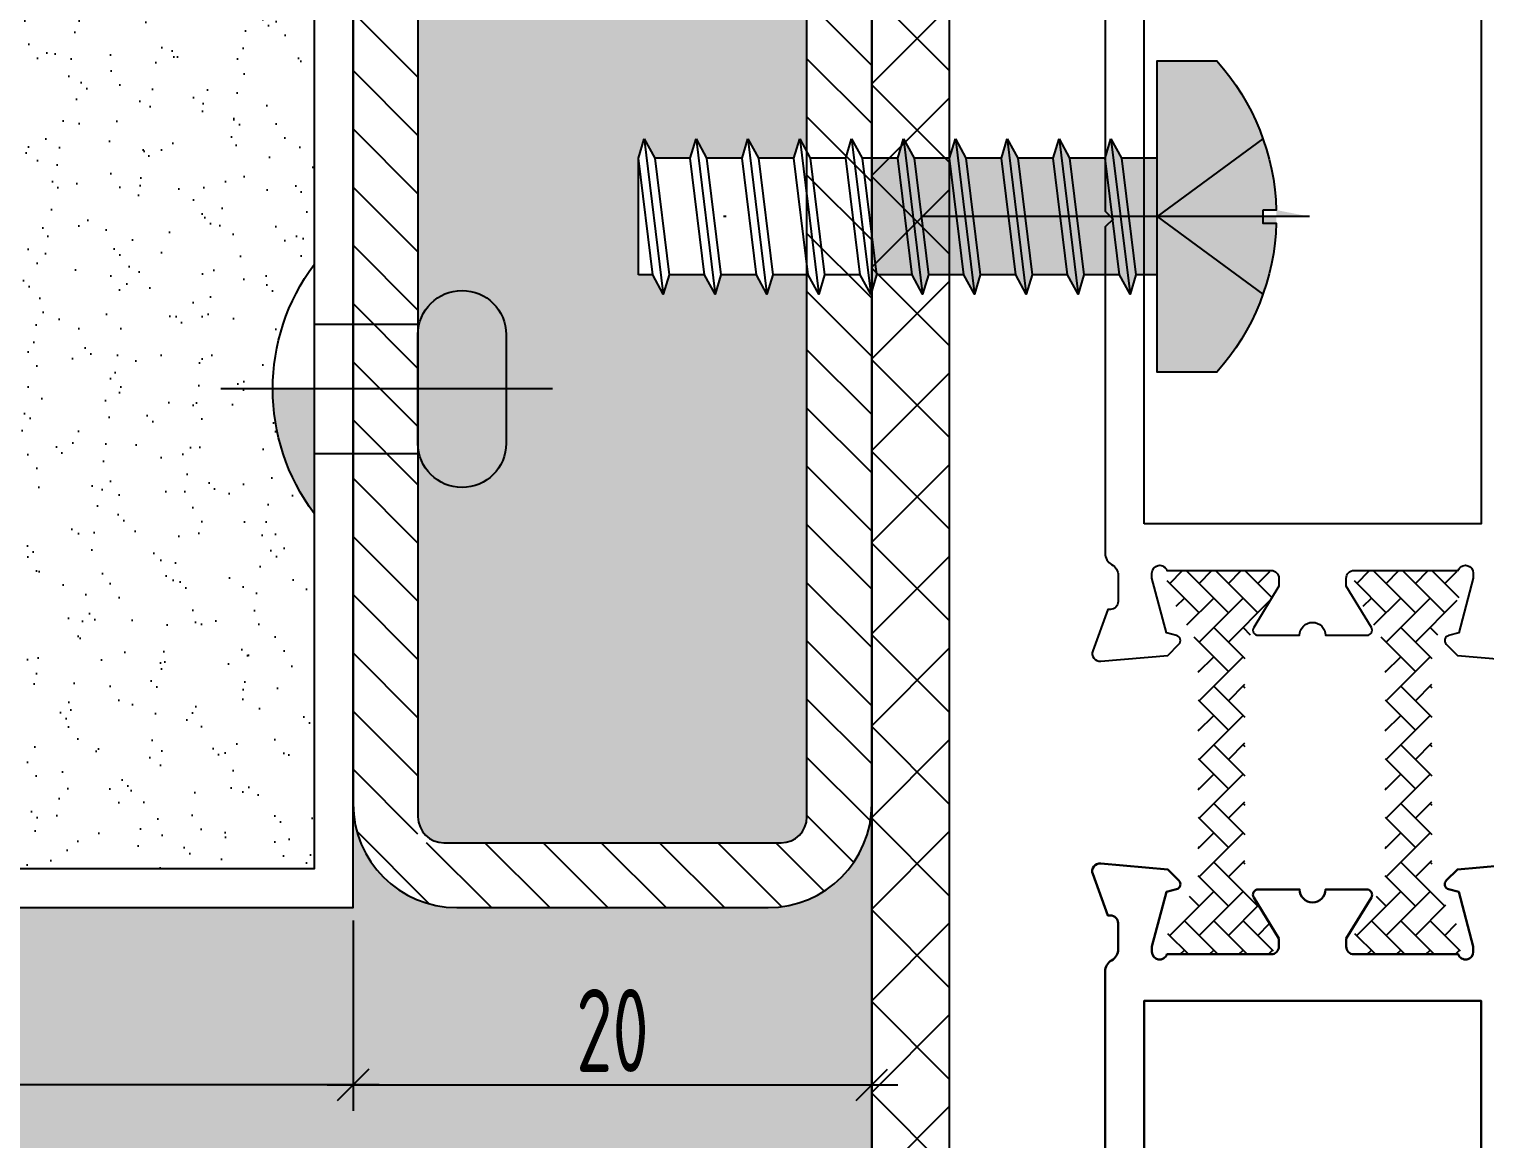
# Model space of a CAD drawing. Header units: millimetres. Extents: x 161920 to 181521, y -136232 to -127655.
# Drawn here: x 162511.3 to 162567.4, y -132840.7 to -132797.9 of the extents above; entities that cross this region are included whole.
import ezdxf
from ezdxf.enums import TextEntityAlignment as Align

# ---------------------------------------------------------------- set-up
doc = ezdxf.new("R2010")
doc.units = ezdxf.units.MM
doc.header["$LTSCALE"] = 10
doc.header["$PDMODE"] = 3
for name, pattern in [('CENTER', [50.800000000000004, 31.75, -6.35, 6.35, -6.35]), ('DASHDOT', [1, 0.5, -0.25, 0, -0.25]), ('DASHED', [19.049999999999997, 12.7, -6.35])]:
    doc.linetypes.add(name, pattern=pattern)
for name, color, linetype in [('0BZ', 8, 'Continuous'), ('0ZX', 1, 'CENTER'), ('2PJ', 4, 'Continuous'), ('2TC', 8, 'Continuous'), ('2ZC', 3, 'Continuous'), ('填充层', 8, 'Continuous'), ('文字', 2, 'Continuous'), ('标注层', 6, 'Continuous'), ('钢材', 46, 'Continuous')]:
    doc.layers.add(name, color=color, linetype=linetype)
doc.styles.add('kld-T', font='ros1.shx', dxfattribs={"width": 0.75, "bigfont": 'hztxt.shx'})
doc.dimstyles.new('kld-t-1', dxfattribs={"dimtxt": 3.2, "dimasz": 1.2, "dimexe": 1, "dimexo": 0.5, "dimgap": 0.5, "dimtad": 1, "dimtoh": 1, "dimdec": 0, "dimzin": 9, "dimdsep": 46, "dimtxsty": 'kld-T', "dimblk": 'OBLIQUE', "dimcen": 2.5, "dimdle": 1, "dimclrd": 256, "dimclre": 256, "dimclrt": 100, "dimadec": 0, "dimazin": 2, "dimtfac": 1, "dimtdec": 0, "dimtix": 1, "dimtmove": 2, "dimatfit": 3, "dimfxl": 0, "dimarcsym": 0})

# ---------------------------------------------------------------- blocks, each defined once
blk = doc.blocks.new('平开窗-BK1')
at = {"layer": '2TC'}
h = blk.add_hatch(dxfattribs=at)
h.set_pattern_fill('AR-HBONE', color=256, scale=0.2, angle=-90.00000000000001, style=0)
h.set_pattern_definition([(45.00000000000001, (284.4403359887656, 568.1997147928341), (1.131370849898476, 2.966472954665309e-16), [2.4, -0.8]), (315, (285.0060214137193, 568.7654002177878), (1.131370849898476, 2.966472954665309e-16), [2.4, -0.8])])
h.paths.add_polyline_path([(8.411152991466224, 40.97720994561678), (8.978697980754077, 39.99419418111211), (9.422576987650245, 39.22537072090199, -0.1314389319920694), (9.582842980744317, 38.62624379288172), (9.582842980744317, 30.1621436366695, -0.1314392328727509), (9.422576245386153, 29.56301535357488), (8.978697980754077, 28.79419418115867), (8.411152818705887, 27.81117711839033, 0.132076207753342), (8.382842980790883, 27.70587428560248), (8.382842980790883, 27.39419418125181, 0.4142135623733031), (8.782842980697751, 26.99419418111211), (12.18284298083745, 26.99419418111211, 0.4142135623725955), (12.58284298074432, 27.39419418125181), (12.58284298074432, 27.76214122277452), (12.55488199437968, 27.81057115778094, 0.0008275894133876069), (12.55453440826386, 27.81117319565965), (11.98698798078112, 28.79419418115867), (11.54311200184748, 29.563009659003, -0.1314401784763497), (11.38284298079088, 30.16214202408446), (11.38284298079088, 38.62624540546676, -0.1314398789667355), (11.54311126284301, 39.22537642106181), (11.98698798078112, 39.99419418111211), (12.55453427741304, 40.97721394075779, 0.1320735268296321), (12.58284298074432, 41.08251476631267), (12.58284298074432, 41.39419418125181, 0.4142135623730535), (12.18284298083745, 41.79419418115867), (8.782842980697751, 41.79419418115867, 0.4142135623732616), (8.382842980790883, 41.39419418125181), (8.382842980790883, 41.02624427288538), (8.410802971804515, 40.97781619679881, 0.0008333789762423857)])
h = blk.add_hatch(dxfattribs=at)
h.set_pattern_fill('AR-HBONE', color=256, scale=0.2, angle=-90.00000000000001, style=0)
h.set_pattern_definition([(45.00000000000001, (291.6524932764005, 568.1997147928341), (1.131370849898476, 2.966472954665309e-16), [2.4, -0.8]), (315, (292.2181787013542, 568.7654002177878), (1.131370849898476, 2.966472954665309e-16), [2.4, -0.8])])
h.paths.add_polyline_path([(15.62331027910113, 40.97720994561678), (16.19085526838899, 39.99419418111211), (16.63473427505232, 39.22537072090199, -0.1314389319920694), (16.79500026837923, 38.62624379288172), (16.79500026837923, 30.1621436366695, -0.1314392328727509), (16.63473353278823, 29.56301535357488), (16.19085526838899, 28.79419418115867), (15.6233101063408, 27.81117711839033, 0.132076207753342), (15.59500026842579, 27.70587428560248), (15.59500026842579, 27.39419418125181, 0.4142135623733031), (15.99500026833266, 26.99419418111211), (19.39500026823953, 26.99419418111211, 0.4142135623725955), (19.79500026837923, 27.39419418125181), (19.79500026837923, 27.76214122277452), (19.76703928178176, 27.81057115778094, 0.0008275894133876069), (19.76669169566594, 27.81117319565965), (19.19914526841603, 28.79419418115867), (18.75526928948238, 29.563009659003, -0.1314401784763497), (18.59500026842579, 30.16214202408446), (18.59500026842579, 38.62624540546676, -0.1314398789667355), (18.75526855047792, 39.22537642106181), (19.19914526841603, 39.99419418111211), (19.76669156504795, 40.97721394075779, 0.1320735268296321), (19.79500026837923, 41.08251476631267), (19.79500026837923, 41.39419418125181, 0.4142135623730535), (19.39500026823953, 41.79419418115867), (15.99500026833266, 41.79419418115867, 0.4142135623732616), (15.59500026842579, 41.39419418125181), (15.59500026842579, 41.02624427288538), (15.62296025943942, 40.97781619679881, 0.0008333790536643452)])
at = {"layer": '2ZC', "lineweight": 30}
blk.add_lwpolyline([(41.30486931605265, 52.29351594106993), (40.90486931614578, 52.29351594106993, 0.4142135623730948), (40.60486931609921, 51.99351594125619), (40.60486931609921, 51.59351594111649, 0.4142135623731227), (40.90486931614578, 51.29351594106993), (41.60486931609921, 51.29351594106993), (42.07488281908445, 50.89441594126401), (43.36686931597069, 50.89441594126401), (43.82886931602843, 51.59441594121745, 0.5747035855752572), (43.65486931614578, 51.89441594126401), (42.60486931609921, 51.89441594126401), (42.60486931609921, 53.49441594112432), (47.60486931609921, 53.49441594112432), (47.60486931609921, 51.89441594126401), (46.55486931605265, 51.89441594126401, 0.5773502692381147), (46.38166423537768, 51.59441594121745), (46.84386931592599, 50.89441594126401), (48.50486931600608, 50.89441594126401, 0.414213562373095), (49.00486931600608, 51.39441594126401), (49.00486931600608, 54.49441594112432, 0.414213562373095), (48.50486931600608, 54.99441594112432), (21.90485769230872, 54.99441594112432), (-3.068381920456886e-05, 54.99441594112432), (-3.068381920456886e-05, 50.74441594112432, 0.9999999999999999), (1.499969316180795, 50.74441594112432), (1.499969316180795, 53.49441053689225), (5.999969316180795, 53.49441053689225), (5.999969316180795, 42.46027368766954, 0.2679491924311503), (6.249969316180795, 42.02726098586572, -0.267949192431141), (6.499969316180795, 41.5942482840619), (6.499969316180795, 40.5942482840619, -0.414213562373081), (6.199969316134229, 40.29424828401534), (6.099969316041097, 40.29424828401534), (5.51856546336785, 38.69685432704864, 0.5486187866266737), (5.826619972474873, 38.29538987454725), (8.409967216895893, 38.52140347234672), (8.841390672372654, 38.95282692782348, 0.5773502691896827), (8.751733125187457, 39.28743344912073), (8.363402698654681, 39.39148627332179), (7.799969315994531, 41.49424828396877), (7.799969315994531, 41.69424828392221, -0.8430389971008876), (8.382812028517947, 41.79424828401534), (12.39996931608766, 41.79424828401534, -0.4142135623730953), (12.69996931613423, 41.49424828396877), (12.69996931613423, 41.18872873851797), (11.72925915662199, 39.59845021035289, 0.5855240683198423), (11.89996931608766, 39.29424828401534), (13.49749999982305, 39.29424828401534, -0.9999999999999715), (14.49749999982305, 39.29424828401534), (16.09503068379126, 39.29424828401534, 0.5855240683198423), (16.26574084325694, 39.59845021035289), (15.2950306837447, 41.18872873851797), (15.2950306837447, 41.49424828396877, -0.4142135623730951), (15.59503068379126, 41.79424828401534), (19.61218797136098, 41.79424828401534, -0.8430389971008876), (20.19503068365157, 41.69424828392221), (20.19503068365157, 41.49424828396877), (19.63159730122425, 39.39148627332179), (19.24326687469147, 39.28743344912073, 0.5773502691896827), (19.15360932750627, 38.95282692782348), (19.58503278298303, 38.52140347234672), (22.16838002740405, 38.29538987454725, 0.5486187866266737), (22.47643453651108, 38.69685432704864), (21.89503068383783, 40.29424828401534), (21.7950306837447, 40.29424828401534, -0.4142135623730813), (21.49503068369813, 40.5942482840619), (21.49503068369813, 41.5941937576863, -0.2710354136241196), (21.7500306838192, 42.03005497407867, 0.271035413624148), (22.00503068370745, 42.46591619047103), (22.00503068370745, 45.49242749455152), (25.20485769212246, 45.49242749455152, -0.4142135623732337), (25.50485769216903, 45.19242749473779), (25.50485769216903, 41.59018862660741, 0.5795574611325127), (25.95657308911905, 41.33137897023698), (26.90485769230872, 41.88726771477377), (26.90485769230872, 45.99242749455152, 0.4142135623730617), (25.90485769230872, 46.99242749455152), (22.00498517137021, 46.99242749455152), (22.00485769216903, 53.49441594112432), (25.80485769221559, 53.49441594112432), (25.80485769221559, 51.79351594106993, 0.414213562373095), (26.30485769221559, 51.29351594106993), (28.00485769216903, 51.29351594106993), (28.00485769216903, 52.29351594106993), (26.80485769221559, 52.29351594106993), (26.80485769221559, 53.49441594112432), (41.30486931605265, 53.49441594112432, -0.4142135623731228), (41.60486931609921, 53.19441594107775), (41.60486931609921, 52.59351594111649, -0.414213562373095)], format="xyb", close=True, dxfattribs=at)
blk.add_lwpolyline([(7.499969316180795, 53.49441594112432), (7.499969316180795, 43.5942482840619), (20.50485769216903, 43.5942482840619), (20.50485769216903, 53.49141594109824)], close=True, dxfattribs=at)
at = {"layer": '2ZC'}
blk.add_lwpolyline([(16.26571015943773, 29.18999183125561), (15.29499999992549, 27.59971330309054), (15.29499999992549, 27.29419375763973, 0.4142135623162661), (15.59499999997206, 26.99419375759317), (19.61215728754178, 26.99419375759317, 0.8430389969766509), (20.19499999983236, 27.0941937576863), (20.19499999983236, 27.29419375763973), (19.63156661717221, 29.39695576828672), (19.24323619087227, 29.50100859225495, -0.5773502693255007), (19.15357864368707, 29.83561511378502), (19.585002098931, 30.26703856926179), (22.16834934358485, 30.49305216706125, -0.5486187866357808), (22.47640385269187, 30.09158771455986), (21.89500000001863, 28.49419375759317), (21.79499999992549, 28.49419375759317, 0.41421356214578), (21.49499999987893, 28.1941937575466), (21.49499999987893, 27.1941937575466, 0.2679491923720631), (21.74499999987893, 26.76118105574278, -0.267949192415794), (21.99499999987893, 26.32816835370613), (21.99499999987893, 22.49162135150982, 0.414213562373095), (22.99499999987893, 21.49162135150982), (25.59499999997206, 21.49162135150982), (25.59499999997206, 27.38824838254368, -0.5793512968246759), (26.04655558802187, 27.64715165336384), (26.99499999987893, 27.09195569128497), (26.99499999987893, 18.8844197615399), (25.4944117302075, 18.0148763723555, -0.5762198023632081), (25.19499999983236, 18.18841976154363), (25.19499999983236, 19.99162135150982), (21.99499999987893, 19.99162135150982), (21.99499999987893, 1.494621351768728), (25.19499999983236, 1.494621351535898), (25.19499999983236, 3.795621351513546, -0.5762198027240982), (25.4944117302075, 3.969164740468841), (26.99499999987893, 3.099621351517271), (26.99499999987893, -0.005378648464102298), (0, -0.005378648464102298), (-0.0001326007768511772, 4.244606875057798, -1.00001560041192), (1.499865838559344, 4.244630275468808), (1.499865838559344, 1.494621351535898), (6, 1.494621351535898), (6, 13.14202135143569), (6.302999999839813, 13.44462135148933), (6, 13.7473213513731), (6, 26.32816835370613, -0.2679491924157939), (6.25, 26.76118105574278, 0.2679491923720632), (6.5, 27.1941937575466), (6.5, 28.1941937575466, 0.4142135623162663), (6.199999999953434, 28.49419375759317), (6.099999999860302, 28.49419375759317), (5.518596147187054, 30.09158771455986, -0.5486187865513317), (5.826650656294078, 30.49305216706125), (8.409997900947928, 30.26703856926179), (8.841421356191859, 29.83561511378502, -0.5773502693255007), (8.751763809006661, 29.50100859225495), (8.363433382473886, 29.39695576828672), (7.799999999813735, 27.29419375763973), (7.799999999813735, 27.0941937576863, 0.8430389969489906), (8.382842712337151, 26.99419375759317), (12.39999999990687, 26.99419375759317, 0.414213562373095), (12.69999999995343, 27.29419375763973), (12.69999999995343, 27.59971330309054), (11.7292898404412, 29.18999183125561, -0.5855240679998871), (11.89999999990687, 29.49419375759317), (13.49749999982305, 29.49419375759317, 0.9999999999999999), (14.49749999982305, 29.49419375759317), (16.09499999997206, 29.49419375759317, -0.5855240679998871), (16.26571015967056, 29.18999183102278)], format="xyb", dxfattribs=at)
blk.add_lwpolyline([(7.499888376099989, 25.19418875983683), (7.499888376099989, 1.494621351768728), (20.49477675231174, 1.494621351768728), (20.49477675231174, 25.19118875981076)], close=True, dxfattribs=at)
at = {"layer": '文字', "style": 'kld-T', "width": 0.75}
blk.add_text('PK5501 ', height=0.9600000000000002, dxfattribs=at).set_placement((7.957349557662383, 0.8252744747442193), align=Align.MIDDLE_LEFT)
blk = doc.blocks.new('A$C4D57296D')
at = {"layer": '标注层'}
blk.add_blockref('平开窗-BK1', (0, 0), dxfattribs=at)
blk = doc.blocks.new('js6X20')
at = {"layer": '0ZX', "linetype": 'DASHDOT', "ltscale": 3}
blk.add_line((-5.879087347272616, 0), (21.62108438468113, 4.547473508864641e-13), dxfattribs=at)
at = {"layer": '2PJ'}
for p, q in [((1.777919699686208, -2.999999999993634), (1.041541931056599, 3.000000000006821)), ((3.777919699686208, -2.999999999995453), (3.041541931056599, 3.000000000005002)), ((5.777919699686208, -2.999999999997272), (5.041541931056599, 3.000000000003183)), ((7.777919699686208, -2.999999999999091), (7.041541931056599, 3.000000000001364)), ((9.77791969968257, -2.999999999993634), (9.041541931052961, 3.000000000006821)), ((11.77791969968257, -2.999999999995453), (11.04154193105296, 3.000000000005002)), ((13.77791969968257, -2.999999999997272), (13.04154193105296, 3.000000000003183)), ((15.77791969968257, -2.999999999999091), (15.04154193105296, 3.000000000001364)), ((17.77791969968257, -3), (17.04154193105478, 3.000000000000455)), ((19.77791969968257, -3), (19.04154193105478, 3.000000000000455)), ((9.094947017729282e-13, 2.249999999932243), (0.8194616308619516, 2.249999999945885)), ((1.447716673549621, 2.249999999920874), (2.819461630861952, 2.249999999944066)), ((3.447716673549621, 2.249999999919055), (4.819461630861952, 2.249999999942247)), ((5.447716673549621, 2.249999999917236), (6.819461630861952, 2.249999999940428)), ((7.447716673549621, 2.249999999915417), (8.819461630861952, 2.249999999938609)), ((9.447716673545983, 2.249999999920874), (10.81946163085831, 2.249999999944066)), ((11.44771667354598, 2.249999999919055), (12.81946163085831, 2.249999999942247)), ((13.44771667354598, 2.249999999917236), (14.81946163085831, 2.249999999940428)), ((15.44771667354598, 2.249999999915417), (16.81946163085831, 2.249999999938609)), ((17.4477166735478, 2.249999999914507), (18.81946163085831, 2.2499999999377)), ((19.44771667354598, 2.249999999937245), (20.00000000000273, 2.2499999999377)), ((20.00000000000273, 2.2499999999377), (20.00000000000273, -2.249999999943157)), ((4.547473508864641e-12, -2.249999999934971), (1.371744957316878, -2.249999999911779)), ((2.000000000004547, -2.24999999993679), (3.371744957316878, -2.249999999913598)), ((4.000000000004547, -2.249999999938609), (5.371744957316878, -2.249999999915417)), ((6.000000000004547, -2.249999999940428), (7.371744957316878, -2.249999999917236)), ((8.000000000004547, -2.249999999942247), (9.371744957316878, -2.249999999919055)), ((10.00000000000273, -2.24999999993679), (11.37174495731324, -2.249999999913598)), ((12.00000000000273, -2.249999999938609), (13.37174495731324, -2.249999999915417)), ((14.00000000000273, -2.249999999940428), (15.37174495731324, -2.249999999917236)), ((16.00000000000273, -2.249999999942247), (17.37174495731324, -2.249999999919055)), ((18.00000000000273, -2.249999999943157), (19.37174495731506, -2.249999999919964))]:
    blk.add_line(p, q, dxfattribs=at)
blk.add_lwpolyline([(-4.084119435729917, -0.25), (-4.084119435729917, 0.2499999999995453), (-4.596517852062789, 0.2499999999995453, -0.1779065114330458), (-2.299999999998363, 6.000000000000909), (9.094947017729282e-13, 6.000000000000909), (9.094947017729282e-13, -5.999999999999091), (-2.300000000000182, -5.999999999999091, -0.1779065114329741), (-4.596517852062789, -0.2500000000004547)], format="xyb", close=True, dxfattribs=at)
at = {"layer": '2PJ', "linetype": 'DASHED'}
blk.add_lwpolyline([(-4.084119435729917, -2.999174028218476), (9.094947017729282e-13, 9.094947017729282e-13), (-4.084119435729917, 2.999174028220295)], dxfattribs=at)
at = {"layer": '2PJ'}
for points in [[(1.777919699686208, -2.999999999993634), (1.371744957316878, -2.249999999913598), (0.8194616308619516, 2.249999999944066), (1.041541931056599, 3.000000000006821), (1.447716673549621, 2.249999999943611), (2.000000000004547, -2.24999999993679)], [(3.777919699686208, -2.999999999995453), (3.371744957316878, -2.249999999915417), (2.819461630861952, 2.249999999942247), (3.041541931056599, 3.000000000005002), (3.447716673549621, 2.249999999941792), (4.000000000004547, -2.249999999938609)], [(5.777919699686208, -2.999999999997272), (5.371744957316878, -2.249999999917236), (4.819461630861952, 2.249999999940428), (5.041541931056599, 3.000000000003183), (5.447716673549621, 2.249999999939973), (6.000000000004547, -2.249999999940428)], [(7.777919699686208, -2.999999999999091), (7.371744957316878, -2.249999999919055), (6.819461630861952, 2.249999999938609), (7.041541931056599, 3.000000000001364), (7.447716673549621, 2.249999999938154), (8.000000000004547, -2.249999999942247)], [(9.77791969968257, -2.999999999993634), (9.37174495731324, -2.249999999913598), (8.819461630858314, 2.249999999944066), (9.041541931052961, 3.000000000006821), (9.447716673545983, 2.249999999943611), (10.00000000000273, -2.24999999993679)], [(11.77791969968257, -2.999999999995453), (11.37174495731324, -2.249999999915417), (10.81946163085831, 2.249999999942247), (11.04154193105296, 3.000000000005002), (11.44771667354598, 2.249999999941792), (12.00000000000273, -2.249999999938609)], [(13.77791969968257, -2.999999999997272), (13.37174495731324, -2.249999999917236), (12.81946163085831, 2.249999999940428), (13.04154193105296, 3.000000000003183), (13.44771667354598, 2.249999999939973), (14.00000000000273, -2.249999999940428)], [(15.77791969968257, -2.999999999999091), (15.37174495731324, -2.249999999919055), (14.81946163085831, 2.249999999938609), (15.04154193105296, 3.000000000001364), (15.44771667354598, 2.249999999938154), (16.00000000000273, -2.249999999942247)], [(17.77791969968257, -3), (17.37174495731506, -2.249999999919964), (16.81946163085831, 2.2499999999377), (17.04154193105296, 3.000000000000455), (17.44771667354598, 2.249999999937245), (18.00000000000273, -2.249999999943157)], [(19.77791969968257, -3), (19.37174495731506, -2.249999999919964), (18.81946163085831, 2.2499999999377), (19.04154193105296, 3.000000000000455), (19.44771667354598, 2.249999999937245), (20.00000000000273, -2.249999999943157)]]:
    blk.add_lwpolyline(points, close=True, dxfattribs=at)
blk = doc.blocks.new('A$C29C00FBA')
at = {"layer": '填充层'}
h = blk.add_hatch(dxfattribs=at)
h.set_pattern_fill('ANSI31', color=256, scale=0.5, angle=-90.00000000000004, style=0)
h.set_pattern_definition([(224.9999999999999, (7435.32242390234, 5073.844621586089), (-1.122532015133644, 1.122532015133645), [])])
h.paths.add_polyline_path([(-2.5, -33.60118605569005), (-2.5, 1.39881394430995), (-17.5, 1.39881394430995), (-17.5, -33.60118605569005)], flags=16)
edge = h.paths.add_edge_path()
edge.add_arc((-4, -32.10118605569005), 4, 270, 360)
edge.add_line((0, -32.10118605569005), (0, -0.1011860556900501))
edge.add_arc((-4, -0.1011860556900501), 4, 0, 90)
edge.add_line((-4, 3.89881394430995), (-16, 3.89881394430995))
edge.add_arc((-16, -0.1011860556900501), 4, 90, 180)
edge.add_line((-20, -0.1011860556900501), (-20, -32.10118605569005))
edge.add_arc((-16, -32.10118605569005), 4, 180, 270)
edge.add_line((-16, -36.10118605569005), (-4, -36.10118605569005))
at = {"layer": '钢材'}
for points in [[(-16, 3.89881394430995), (-4, 3.89881394430995, -0.414213562373095), (0, -0.1011860556900501), (0, -32.10118605569005, -0.414213562373095), (-4, -36.10118605569005), (-16, -36.10118605569005, -0.414213562373095), (-20, -32.10118605569005), (-20, -0.1011860556900501, -0.414213562373095)], [(-16.5, 1.39881394430995), (-3.5, 1.39881394430995, -0.414213562373095), (-2.5, 0.3988139443099499), (-2.5, -32.60118605569005, -0.414213562373095), (-3.5, -33.60118605569005), (-16.5, -33.60118605569005, -0.414213562373095), (-17.5, -32.60118605569005), (-17.5, 0.3988139443099499, -0.414213562373095)]]:
    blk.add_lwpolyline(points, format="xyb", close=True, dxfattribs=at)
blk = doc.blocks.new('A$C7BBD0F2D')
at = {"layer": '0ZX', "linetype": 'DASHDOT', "ltscale": 3}
blk.add_line((9.190250649582595, 0), (-3.600000000093132, 0), dxfattribs=at)
at = {"layer": '2PJ'}
for p, q in [((0, -4.799999999988358), (0, 4.799999999988358)), ((4.047728835605085, 2.5), (0, 2.5)), ((0, -2.5), (4.047728835605085, -2.5))]:
    blk.add_line(p, q, dxfattribs=at)
blk.add_lwpolyline([(7.399999999906868, 2.099999999976717, 0.9999999999999999), (4, 2.099999999976717), (4, -2.099999999976717, 0.9999999999999999), (7.399999999906868, -2.099999999976717)], format="xyb", close=True, dxfattribs=at)
blk.add_arc((6.399999999906868, 0), 7.999999999991815, 143.130102356824, 216.869897643176, dxfattribs=at)
blk = doc.blocks.new('_Oblique')
at = {"color": 0, "linetype": 'ByBlock', "lineweight": -2}
blk.add_line((-0.5, -0.5), (0.5, 0.5), dxfattribs=at)
blk = doc.blocks.new('*D205')
at = {"layer": '0BZ', "lineweight": -2}
for p, q in [((162523.7758595856, -132832.2327897468), (162523.7758595856, -132839.5684673878)), ((162543.7761869204, -132832.2327897468), (162543.7761869204, -132839.5684673878)), ((162522.7758595856, -132838.5684673878), (162544.7761869204, -132838.5684673878))]:
    blk.add_line(p, q, dxfattribs=at)
at = {"layer": 'Defpoints', "color": 0}
for p in [(162523.7758595856, -132831.7327897468), (162543.7761869204, -132831.7327897468), (162543.7761869204, -132838.5684673878)]:
    blk.add_point(p, dxfattribs=at)
at = {"layer": '0BZ', "lineweight": -2, "xscale": 1.2, "yscale": 1.2, "zscale": 1.2, "rotation": 180}
blk.add_blockref('_Oblique', (162523.7758595856, -132838.5684673878), dxfattribs=at)
at = {"layer": '0BZ', "lineweight": -2, "xscale": 1.2, "yscale": 1.2, "zscale": 1.2}
blk.add_blockref('_Oblique', (162543.7761869204, -132838.5684673878), dxfattribs=at)
at = {"layer": '0BZ', "color": 100, "insert": (162533.776023253, -132836.4684673878), "char_height": 3.2, "attachment_point": 5, "style": 'kld-T'}
blk.add_mtext('20', dxfattribs=at)
blk = doc.blocks.new('*D206')
at = {"layer": '0BZ', "lineweight": -2}
for p, q in [((162486.7761869204, -132832.2327897468), (162486.7761869204, -132839.5684673878)), ((162523.7758595856, -132832.2327897468), (162523.7758595856, -132839.5684673878)), ((162524.7758595856, -132838.5684673878), (162485.7761869204, -132838.5684673878))]:
    blk.add_line(p, q, dxfattribs=at)
at = {"layer": 'Defpoints', "color": 0}
for p in [(162486.7761869204, -132831.7327897468), (162523.7758595856, -132831.7327897468), (162486.7761869204, -132838.5684673878)]:
    blk.add_point(p, dxfattribs=at)
at = {"layer": '0BZ', "lineweight": -2, "xscale": 1.2, "yscale": 1.2, "zscale": 1.2, "rotation": 180}
blk.add_blockref('_Oblique', (162486.7761869204, -132838.5684673878), dxfattribs=at)
at = {"layer": '0BZ', "lineweight": -2, "xscale": 1.2, "yscale": 1.2, "zscale": 1.2}
blk.add_blockref('_Oblique', (162523.7758595856, -132838.5684673878), dxfattribs=at)
at = {"layer": '0BZ', "color": 100, "insert": (162505.276023253, -132836.4684673878), "char_height": 3.2, "attachment_point": 5, "style": 'kld-T'}
blk.add_mtext('37', dxfattribs=at)

msp = doc.modelspace()

# ---------------------------------------------------------------- hatches: boundary and pattern name
at = {"layer": '2TC'}
h = msp.add_hatch(dxfattribs=at)
h.set_pattern_fill('AR-SAND', color=251, scale=0.05, angle=-180, style=0)
h.set_pattern_definition([(52.49999999999998, (163724.3272835276, -139607.2496466024), (2.447066186646712, -0.08000156479920283), [0, -1.9304, 0, -2.159, 0, -2.06375]), (82.49999999999999, (163724.3272835276, -139607.2496466024), (3.584125502841772, 2.247616415690012), [0, -1.0414, 0, -1.7399, 0, -0.66675]), (122.5, (163724.3272835276, -139608.8117466024), (0.007185923392729688, 3.95496185120729), [0, -0.6349999999999995, 0, -2.285999999999998, 0, -2.984499999999998]), (132.5, (163724.3272835276, -139608.8117466024), (1.114646616286082, 3.817782262361486), [0, -0.3174999999999999, 0, -1.4986, 0, -1.7145])])
edge = h.paths.add_edge_path()
edge.add_line((162522.2758595856, -132816.5327897462), (162522.2758595856, -132830.2327897456))
edge.add_line((162522.2758595856, -132830.2327897456), (162488.2761869204, -132830.2327897456))
edge.add_line((162488.2761869204, -132830.2327897456), (162486.7761869204, -132830.2327897456))
edge.add_line((162486.7761869204, -132830.2327897456), (162486.7761869204, -132793.2327897456))
edge.add_line((162486.7761869204, -132793.2327897456), (162488.2761869204, -132793.2327897456))
edge.add_line((162488.2761869204, -132793.2327897456), (162522.2758595856, -132793.2327897456))
edge.add_line((162522.2758595856, -132793.2327897456), (162522.2758595856, -132806.9327897459))
edge.add_ellipse((162528.6758595855, -132811.732789746), major_axis=(5.656854249492454, 5.656854249492452), ratio=0.9999999999988631, start_angle=98.13010235314633, end_angle=171.8698976469188)
h.paths.add_polyline_path([(162490.3476154918, -132784.2568524297), (162498.2047583489, -132784.2568524297), (162498.2047583489, -132791.7568524297), (162490.3476154918, -132791.7568524297)], flags=9)
h = msp.add_hatch(dxfattribs=at)
h.set_pattern_fill('AR-SAND', color=250, scale=0.05, angle=180, style=0)
h.set_pattern_definition([(217.5, (255127.4157710288, -34785.35229933757), (0.0800015647992014, -2.447066186646712), [0, -1.9304, 0, -2.158999999999999, 0, -2.063749999999999]), (187.5, (255127.4157710288, -34785.35229933757), (-2.247616415690014, -3.584125502841771), [0, -1.0414, 0, -1.7399, 0, -0.6667500000000001]), (147.4999999999999, (255128.9778710288, -34785.35229933757), (-3.95496185120729, -0.007185923392727357), [0, -0.635, 0, -2.286, 0, -2.9845]), (137.5, (255128.9778710288, -34785.35229933757), (-3.817782262361486, -1.11464661628608), [0, -0.3174999999999998, 0, -1.498599999999999, 0, -1.714499999999999])])
edge = h.paths.add_edge_path(flags=16)
edge.add_ellipse((162490.2005444962, -132839.3861436951), major_axis=(-0.2828427124768496, 0.2828427124768497), ratio=1, start_angle=315, end_angle=405, ccw=False)
edge.add_ellipse((162490.404467604, -132839.3302590335), major_axis=(-0.2828427124764656, 0.2828427124764659), ratio=1, start_angle=216.9688387703607, end_angle=345.65102620457264, ccw=False)
edge.add_line((162490.8005444963, -132839.3861436949), (162490.8005444963, -132840.2361436951))
edge.add_line((162490.8005444963, -132840.2361436952), (162490.8077399207, -132840.2541322561))
edge.add_line((162490.8077399207, -132840.2541322561), (162490.8046353808, -132842.986143695))
edge.add_line((162490.8046353808, -132842.9861436949), (162489.8005444963, -132842.9861436949))
edge.add_line((162489.8005444963, -132842.9861436949), (162489.8005444962, -132839.3861436951))
edge = h.paths.add_edge_path(flags=16)
edge.add_ellipse((162527.7758595856, -132827.732789746), major_axis=(-2.828427124746668, -2.828427124746667), ratio=1, start_angle=315, end_angle=405, ccw=False)
edge.add_line((162523.7758595856, -132827.732789746), (162523.7758595856, -132795.732789746))
edge.add_ellipse((162527.7758595856, -132795.732789746), major_axis=(-2.828427124752989, -2.828427124752988), ratio=1, start_angle=225.0000000002084, end_angle=314.99999999979156, ccw=False)
edge.add_line((162527.7758595856, -132791.732789746), (162539.7758595856, -132791.732789746))
edge.add_ellipse((162539.7758595856, -132795.732789746), major_axis=(-2.828427124746668, -2.828427124746668), ratio=1, start_angle=135, end_angle=225, ccw=False)
edge.add_line((162543.7758595856, -132795.732789746), (162543.7758595856, -132802.832574463))
edge.add_line((162543.7758595856, -132802.832574463), (162543.4043119111, -132802.832574463))
edge.add_line((162543.4043119111, -132802.832574463), (162542.9981371688, -132802.0825744629))
edge.add_line((162542.9981371688, -132802.0825744629), (162542.7760568685, -132802.832574463))
edge.add_line((162542.7760568685, -132802.832574463), (162541.4043119111, -132802.832574463))
edge.add_line((162541.4043119111, -132802.832574463), (162541.2758595856, -132802.5953877694))
edge.add_line((162541.2758595856, -132802.5953877694), (162541.2758595856, -132795.232789746))
edge.add_ellipse((162540.2758595856, -132795.232789746), major_axis=(0.707106781188247, -0.7071067811882473), ratio=0.9999999999951927, start_angle=45.00000000013772, end_angle=134.9999999998623)
edge.add_line((162540.2758595856, -132794.232789746), (162527.2758595856, -132794.232789746))
edge.add_ellipse((162527.2758595856, -132795.232789746), major_axis=(0.7071067811882471, 0.7071067811882468), ratio=0.999999999995193, start_angle=45.00000000013771, end_angle=134.9999999998623)
edge.add_line((162526.2758595856, -132795.232789746), (162526.2758595856, -132828.232789746))
edge.add_ellipse((162527.2758595856, -132828.232789746), major_axis=(0.707106781192124, 0.7071067811921237), ratio=0.9999999999842277, start_angle=134.9999999995482, end_angle=225.0000000004518)
edge.add_line((162527.2758595856, -132829.232789746), (162540.2758595856, -132829.232789746))
edge.add_ellipse((162540.2758595856, -132828.232789746), major_axis=(0.7071067811921239, -0.7071067811921242), ratio=0.9999999999842275, start_angle=314.9999999995482, end_angle=405.0000000004518)
edge.add_line((162541.2758595856, -132828.232789746), (162541.2758595856, -132807.3325744628))
edge.add_line((162541.2758595856, -132807.3325744628), (162541.3283401949, -132807.3325744628))
edge.add_line((162541.3283401949, -132807.3325744628), (162541.7345149374, -132808.0825744629))
edge.add_line((162541.7345149374, -132808.0825744629), (162541.9565952376, -132807.3325744629))
edge.add_line((162541.9565952376, -132807.3325744629), (162543.3283401949, -132807.3325744628))
edge.add_line((162543.3283401949, -132807.3325744628), (162543.7758595856, -132808.1589171867))
edge.add_line((162543.7758595856, -132808.1589171867), (162543.7758595856, -132827.732789746))
edge.add_ellipse((162539.7758595856, -132827.732789746), major_axis=(-2.828427124753944, 2.828427124753944), ratio=1, start_angle=134.9999999997916, end_angle=225.0000000002084, ccw=False)
edge.add_line((162539.7758595856, -132831.732789746), (162527.7758595856, -132831.732789746))
edge = h.paths.add_edge_path(flags=17)
edge.add_ellipse((162528.6758595855, -132811.732789746), major_axis=(-5.656854249487823, -5.656854249487822), ratio=1, start_angle=314.99999999979156, end_angle=351.86989764699047, ccw=False)
edge.add_line((162520.6758595855, -132811.732789746), (162522.2758595856, -132811.732789746))
edge.add_line((162522.2758595856, -132811.732789746), (162522.2758595856, -132816.5327897461))
edge = h.paths.add_edge_path()
edge.add_ellipse((162550.3999699119, -132805.0825744629), major_axis=(6.347051955474221, -6.347051955474224), ratio=0.9999999999982057, start_angle=3.053013157350907, end_angle=45.00000000005141)
edge.add_line((162559.3760568684, -132805.0825744629), (162558.8601763042, -132805.0825744629))
edge.add_line((162558.8601763042, -132805.0825744629), (162558.8601763042, -132804.8325744629))
edge.add_line((162558.8601763042, -132804.8325744629), (162559.3725747205, -132804.8325744629))
edge.add_line((162559.3725747205, -132804.8325744629), (162560.6551442157, -132805.0825744629))
edge.add_line((162560.6551442157, -132805.0825744629), (162559.3760568685, -132805.0825744629))
edge.add_ellipse((162550.3999699119, -132805.0825744629), major_axis=(6.347051955483491, -6.347051955483494), ratio=0.9999999999999903, start_angle=45.00000000000029, end_angle=86.94698684253042)
edge.add_line((162557.0760568684, -132799.0825744629), (162554.7760568684, -132799.0825744629))
edge.add_line((162554.7760568685, -132799.0825744629), (162554.7760568685, -132802.832574463))
edge.add_line((162554.7760568685, -132802.832574463), (162553.4043119111, -132802.832574463))
edge.add_line((162553.4043119111, -132802.832574463), (162552.9981371688, -132802.0825744629))
edge.add_line((162552.9981371688, -132802.0825744629), (162552.7760568685, -132802.832574463))
edge.add_line((162552.7760568685, -132802.832574463), (162551.4043119111, -132802.832574463))
edge.add_line((162551.4043119111, -132802.832574463), (162550.9981371688, -132802.0825744629))
edge.add_line((162550.9981371688, -132802.0825744629), (162550.7760568685, -132802.832574463))
edge.add_line((162550.7760568685, -132802.832574463), (162549.4043119111, -132802.832574463))
edge.add_line((162549.4043119111, -132802.832574463), (162548.9981371688, -132802.0825744629))
edge.add_line((162548.9981371688, -132802.0825744629), (162548.7760568685, -132802.832574463))
edge.add_line((162548.7760568685, -132802.832574463), (162547.4043119111, -132802.832574463))
edge.add_line((162547.4043119111, -132802.832574463), (162546.9981371688, -132802.0825744629))
edge.add_line((162546.9981371688, -132802.0825744629), (162546.7760568685, -132802.832574463))
edge.add_line((162546.7760568685, -132802.832574463), (162545.4043119111, -132802.832574463))
edge.add_line((162545.4043119111, -132802.832574463), (162544.9981371688, -132802.0825744629))
edge.add_line((162544.9981371688, -132802.0825744629), (162544.7760568685, -132802.832574463))
edge.add_line((162544.7760568685, -132802.832574463), (162543.4043119111, -132802.832574463))
edge.add_line((162543.4043119111, -132802.832574463), (162542.9981371688, -132802.0825744629))
edge.add_line((162542.9981371688, -132802.0825744629), (162542.7760568685, -132802.832574463))
edge.add_line((162542.7760568685, -132802.832574463), (162541.4043119111, -132802.832574463))
edge.add_line((162541.4043119111, -132802.832574463), (162540.9981371688, -132802.0825744629))
edge.add_line((162540.9981371688, -132802.0825744629), (162540.7760568685, -132802.832574463))
edge.add_line((162540.7760568685, -132802.832574463), (162539.4043119111, -132802.832574463))
edge.add_line((162539.4043119111, -132802.832574463), (162538.9981371688, -132802.0825744629))
edge.add_line((162538.9981371688, -132802.0825744629), (162538.7760568685, -132802.832574463))
edge.add_line((162538.7760568685, -132802.832574463), (162537.4043119111, -132802.832574463))
edge.add_line((162537.4043119111, -132802.832574463), (162536.9981371688, -132802.0825744629))
edge.add_line((162536.9981371688, -132802.0825744629), (162536.7760568685, -132802.832574463))
edge.add_line((162536.7760568685, -132802.832574463), (162535.4043119111, -132802.832574463))
edge.add_line((162535.4043119111, -132802.832574463), (162534.9981371688, -132802.0825744629))
edge.add_line((162534.9981371688, -132802.0825744629), (162534.7760568685, -132802.832574463))
edge.add_line((162534.7760568685, -132802.832574463), (162534.7760568685, -132807.3325744629))
edge.add_line((162534.7760568685, -132807.3325744629), (162535.3283401949, -132807.3325744629))
edge.add_line((162535.3283401949, -132807.3325744629), (162535.7345149374, -132808.0825744629))
edge.add_line((162535.7345149374, -132808.0825744629), (162535.9565952376, -132807.3325744629))
edge.add_line((162535.9565952376, -132807.3325744629), (162537.3283401949, -132807.3325744628))
edge.add_line((162537.3283401949, -132807.3325744628), (162537.7345149374, -132808.0825744629))
edge.add_line((162537.7345149374, -132808.0825744629), (162537.9565952376, -132807.3325744629))
edge.add_line((162537.9565952376, -132807.3325744629), (162539.3283401949, -132807.3325744628))
edge.add_line((162539.3283401949, -132807.3325744628), (162539.7345149374, -132808.0825744629))
edge.add_line((162539.7345149374, -132808.0825744629), (162539.9565952376, -132807.3325744629))
edge.add_line((162539.9565952376, -132807.3325744629), (162541.3283401949, -132807.3325744628))
edge.add_line((162541.3283401949, -132807.3325744628), (162541.7345149374, -132808.0825744629))
edge.add_line((162541.7345149374, -132808.0825744629), (162541.9565952376, -132807.3325744629))
edge.add_line((162541.9565952376, -132807.3325744629), (162543.3283401949, -132807.3325744628))
edge.add_line((162543.3283401949, -132807.3325744628), (162543.7345149374, -132808.0825744629))
edge.add_line((162543.7345149374, -132808.0825744629), (162543.9565952376, -132807.3325744629))
edge.add_line((162543.9565952376, -132807.3325744629), (162545.3283401949, -132807.3325744629))
edge.add_line((162545.3283401949, -132807.3325744628), (162545.7345149374, -132808.0825744629))
edge.add_line((162545.7345149374, -132808.082574463), (162545.9565952376, -132807.3325744629))
edge.add_line((162545.9565952376, -132807.3325744629), (162547.3283401949, -132807.3325744628))
edge.add_line((162547.3283401949, -132807.3325744628), (162547.7345149374, -132808.0825744629))
edge.add_line((162547.7345149374, -132808.0825744629), (162547.9565952376, -132807.3325744629))
edge.add_line((162547.9565952376, -132807.3325744629), (162549.3283401949, -132807.3325744628))
edge.add_line((162549.3283401949, -132807.3325744628), (162549.7345149374, -132808.0825744629))
edge.add_line((162549.7345149374, -132808.0825744629), (162549.9565952376, -132807.3325744629))
edge.add_line((162549.9565952376, -132807.3325744629), (162551.3283401949, -132807.3325744628))
edge.add_line((162551.3283401949, -132807.3325744628), (162551.7345149374, -132808.0825744629))
edge.add_line((162551.7345149374, -132808.0825744629), (162551.9565952376, -132807.3325744629))
edge.add_line((162551.9565952376, -132807.3325744629), (162553.3283401949, -132807.3325744629))
edge.add_line((162553.3283401949, -132807.3325744628), (162553.7345149374, -132808.0825744629))
edge.add_line((162553.7345149374, -132808.082574463), (162553.9565952376, -132807.3325744629))
edge.add_line((162553.9565952376, -132807.3325744629), (162554.7760568685, -132807.3325744629))
edge.add_line((162554.7760568685, -132807.3325744628), (162554.7760568685, -132811.0825744629))
edge.add_line((162554.7760568685, -132811.0825744629), (162557.0760568684, -132811.0825744629))
h.paths.add_polyline_path([(162437.7689993009, -132948.7327897456), (162437.7689993009, -132933.7327897456), (162486.7761869204, -132933.7327897456), (162486.7761869204, -132851.7327897456), (162488.2761869204, -132851.7327897456), (162488.2761869204, -132831.7327897456), (162522.2758595856, -132831.7327897456), (162523.7758595856, -132831.7327897456), (162523.7758595856, -132791.7327897456), (162524.7761869204, -132791.7327897456), (162524.815285632, -132791.7327897456), (162543.7761869204, -132791.7327897456), (162543.7761869204, -132846.7327897456), (162543.7761869204, -132851.7325843363), (162533.7761869204, -132851.7325843363), (162528.7761869204, -132851.7325843363), (162528.7761869204, -132948.7327897456), (162452.7689993009, -132948.7327897458)])
h.paths.add_polyline_path([(162452.7689993009, -132948.7327897458), (162452.7689993009, -133193.3331146983), (162437.7689993009, -133193.3331146983), (162437.7689993009, -132948.7327897458)])
edge = h.paths.add_edge_path(flags=17)
edge.add_line((162452.7689993009, -132948.7327897458), (162452.7689993009, -133193.3331146984))
at = {"layer": '标注层'}
h = msp.add_hatch(dxfattribs=at)
h.set_pattern_fill('ANSI37', color=256, scale=20, angle=-90.00000000000001, style=0)
h.set_pattern_definition([(315, (-1710120.71856961, 285907.9911976836), (-1.767766952966369, -1.767766952966368), []), (225, (-1710120.71856961, 285907.9911976836), (-1.767766952966368, 1.767766952966369), [])])
h.paths.add_polyline_path([(162543.7761869204, -132846.7327897456), (162546.7761869204, -132846.7327897456), (162546.7761869204, -132791.7327897456), (162543.7761869204, -132791.7327897456)])

# ---------------------------------------------------------------- linework, layer by layer
at = {"layer": '0BZ', "color": 6}
msp.add_line((162543.7761869204, -132851.7325843363), (162543.7761869204, -132786.7327897456), dxfattribs=at)
at = {"layer": '2PJ'}
msp.add_lwpolyline([(162543.7761869204, -132846.7327897456), (162546.7761869204, -132846.7327897456), (162546.7761869204, -132791.7327897456), (162543.7761869204, -132791.7327897456)], close=True, dxfattribs=at)
at = {"layer": '钢材'}
msp.add_lwpolyline([(162488.2761869204, -132791.732789746), (162488.2761869204, -132771.732789746), (162486.7761869204, -132771.732789746), (162486.7761869204, -132793.232789746), (162488.2761869204, -132793.232789746), (162522.2758595856, -132793.232789746), (162522.2758595856, -132830.232789746), (162488.2761869204, -132830.232789746), (162486.7761869204, -132830.232789746), (162486.7761869204, -132851.732789746), (162488.2761869204, -132851.732789746), (162488.2761869204, -132831.732789746), (162522.2758595856, -132831.732789746), (162523.7758595856, -132831.732789746), (162523.7758595856, -132791.732789746)], close=True, dxfattribs=at)

# ---------------------------------------------------------------- block references
at = {"extrusion": (0, 0, -1), "zscale": -1, "rotation": 180}
msp.add_blockref('A$C29C00FBA', (-162543.7758595856, -132827.8339758017), dxfattribs=at)
at = {"layer": '2PJ', "rotation": 180}
msp.add_blockref('js6X20', (162554.7760568685, -132805.0825744629), dxfattribs=at)
at = {"layer": '标注层', "extrusion": (0, 0, -1), "zscale": -1, "rotation": 180}
for name, p in [('A$C4D57296D', (-162546.7761904945, -132791.7381683947)), ('A$C7BBD0F2D', (-162522.2758595856, -132811.732789746))]:
    msp.add_blockref(name, p, dxfattribs=at)

# ---------------------------------------------------------------- dimensions: what is measured, and where the dimension line sits
at = {"layer": '0BZ'}
for base, p2, picture, middle in [((162486.7761869204, -132838.5684673878), (162486.7761869204, -132831.7327897468), '*D206', (162505.276023253, -132836.4684673878)), ((162543.7761869204, -132838.5684673878), (162543.7761869204, -132831.7327897468), '*D205', (162533.776023253, -132836.4684673878))]:
    dim = msp.add_linear_dim(base=base, p1=(162523.7758595856, -132831.7327897468), p2=p2, dimstyle='kld-t-1', dxfattribs=at)
    dim.commit()
    dim.dimension.update_dxf_attribs({"geometry": picture, "text_midpoint": middle})

doc.saveas('drawing.dxf')
